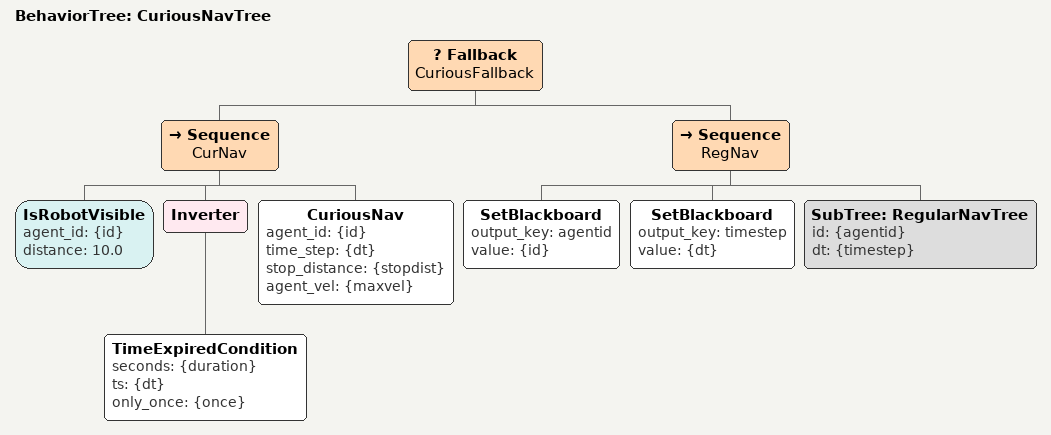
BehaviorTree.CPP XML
<?xml version='1.0' encoding='UTF-8'?>
<!-- https://github.com/robotics-upo/hunav_gazebo_wrapper/blob/v2.0/behavior_trees/BTCuriousNav.xml -->
<root main_tree_to_execute="CuriousNavTree" BTCPP_format="4">

    <include path="BTRegularNav.xml" />

    <BehaviorTree ID="CuriousNavTree">
        <Fallback name="CuriousFallback">
            <Sequence name="CurNav"> <!--ReactiveSequence-->
                <IsRobotVisible agent_id="{id}" distance="10.0" />
                <Inverter>
                    <TimeExpiredCondition seconds="{duration}" ts="{dt}" only_once="{once}" />
                </Inverter>
                <CuriousNav agent_id="{id}" time_step="{dt}" stop_distance="{stopdist}" agent_vel="{maxvel}" />
            </Sequence>
            <Sequence name="RegNav">
                <SetBlackboard output_key="agentid" value="{id}" />
                <SetBlackboard output_key="timestep" value="{dt}" />
                <SubTree ID="RegularNavTree" id="{agentid}" dt="{timestep}" />
            </Sequence>
        </Fallback>
    </BehaviorTree>
</root>
